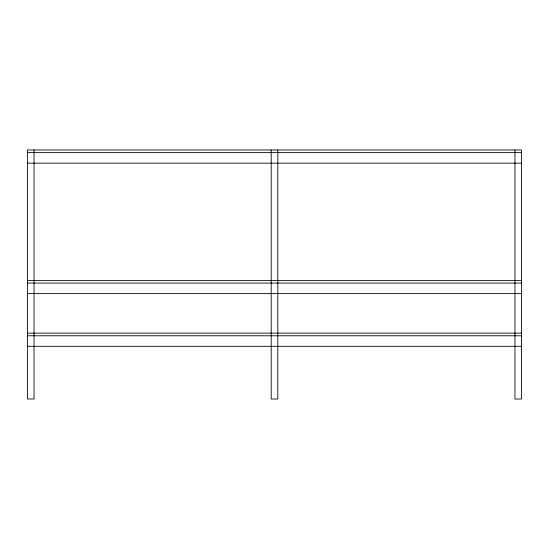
<?xml version="1.0" encoding="UTF-8"?>
<svg xmlns="http://www.w3.org/2000/svg" width="549" height="549" viewBox="0 0 549 549"><rect width="100%" height="100%" fill="white"/><g stroke="black" fill="none" stroke-linecap="round" stroke-linejoin="round"><path stroke-width="0.82" d="M27.45 152.622L521.55 152.622M27.45 163.163L521.55 163.163M27.45 280.429L521.55 280.429M27.45 283.064L521.55 283.064M27.45 293.605L521.55 293.605M27.45 333.133L521.55 333.133M27.45 335.768L521.55 335.768M27.45 346.309L521.55 346.309M514.962 149.987L514.962 399.013L521.55 399.013L521.55 149.987L27.45 149.987L27.45 399.013L34.038 399.013L34.038 149.987M277.794 149.987L277.794 399.013L271.206 399.013L271.206 149.987"/></g></svg>
